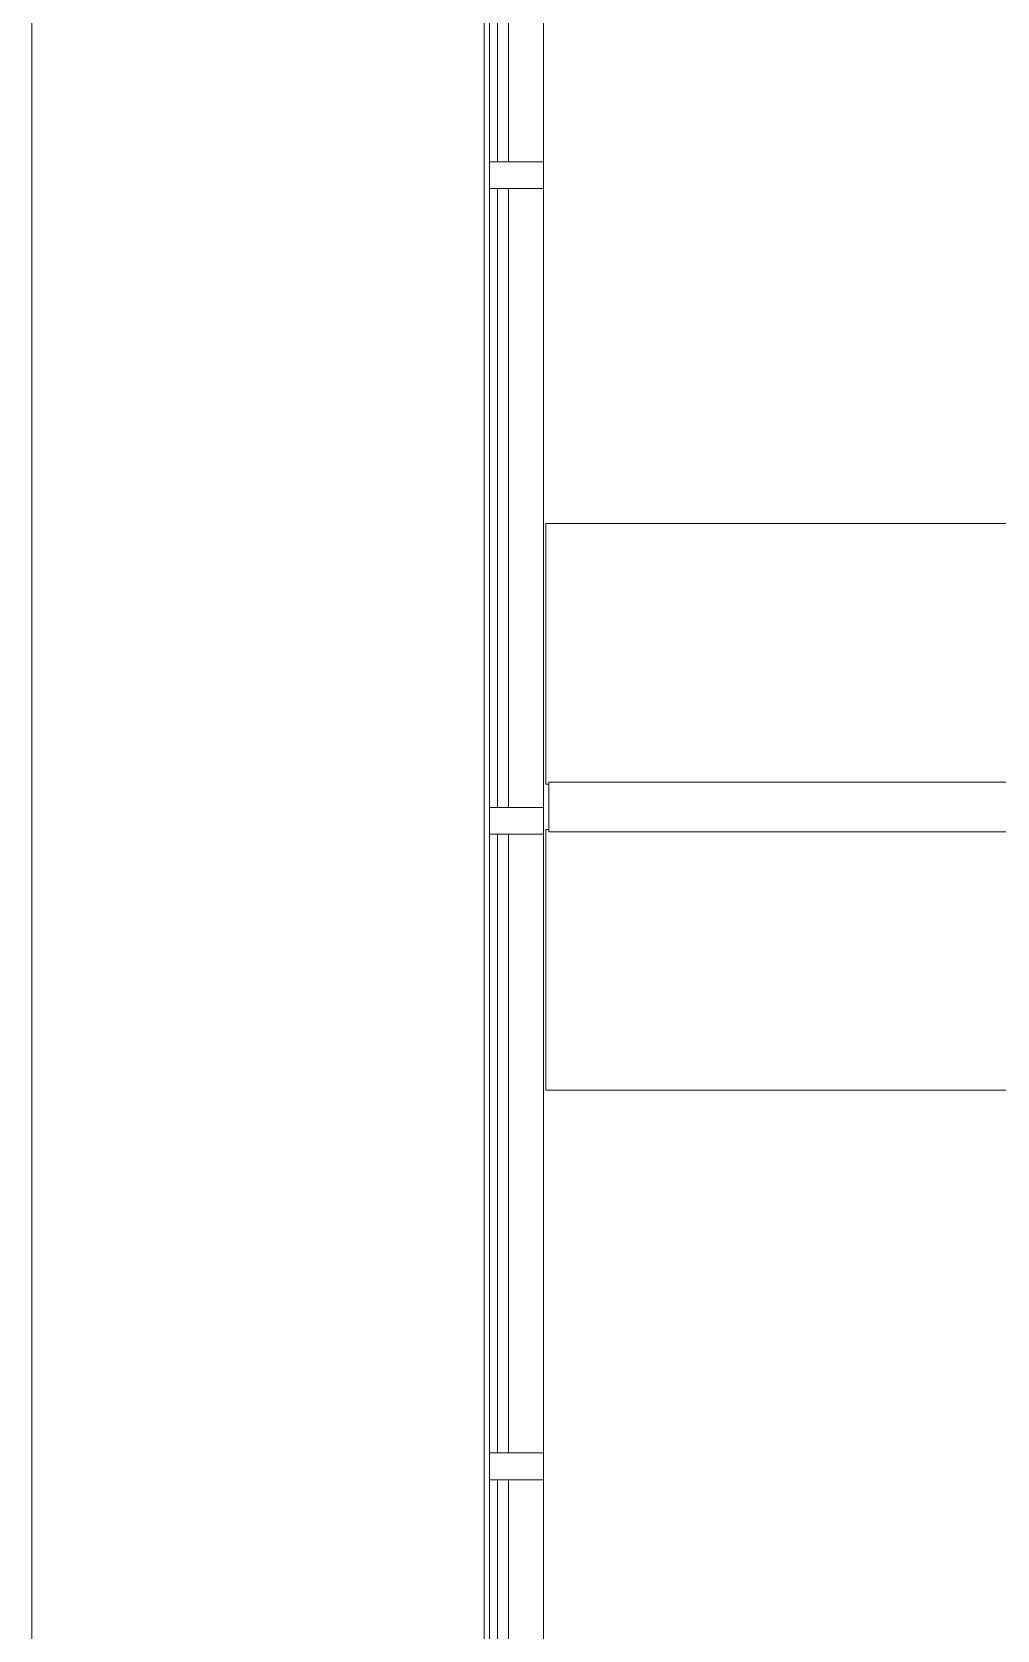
# Model space of a CAD drawing. Header units: inches. Extents: x -326 to 986, y -79 to 1436.
# Drawn here: x -272.6 to -183, y 271.3 to 419.8 of the extents above; entities that cross this region are included whole.
import ezdxf

# ---------------------------------------------------------------- set-up
doc = ezdxf.new("R2010")
doc.units = ezdxf.units.IN
doc.header["$MEASUREMENT"] = 0
for name, color, linetype, lineweight in [('A-GENM', 13, 'Continuous', 9), ('A-GLAZ-CURT', 52, 'Continuous', 9), ('A-GLAZ-CWMG', 51, 'Continuous', 9), ('A-WALL', 113, 'Continuous', 13), ('I-FURN', 30, 'Continuous', 9)]:
    doc.layers.add(name, color=color, linetype=linetype, lineweight=lineweight)

# ---------------------------------------------------------------- blocks, each defined once
blk = doc.blocks.new('System Panel - Glazed - Offset-8500634-Level XX  POWER _ SIGNAL NEW')
at = {"layer": 'A-GLAZ-CURT', "lineweight": 13}
for p, q in [((28.75, 1.75), (-28.75, 1.75)), ((-28.75, 1.75), (-28.75, 0.75)), ((28.75, 0.75), (28.75, 1.75)), ((-28.75, 0.75), (28.75, 0.75))]:
    blk.add_line(p, q, dxfattribs=at)
blk = doc.blocks.new('Rectangular Mullion - 2_5_ x 5_ rectangular-V7-Level XX  POWER _ SIGNAL NEW')
at = {"layer": 'A-GLAZ-CWMG'}
for p, q in [((496.64, -13.97), (554.14, -13.97)), ((496.64, -18.97), (554.14, -18.97))]:
    blk.add_line(p, q, dxfattribs=at)
blk = doc.blocks.new('Rectangular Mullion - 2_5_ x 5_ rectangular-8463284-Level XX  POWER _ SIGNAL NEW')
at = {"layer": 'A-GLAZ-CWMG', "lineweight": 20}
for p, q in [((-1.25, 2.5), (1.25, 2.5)), ((-1.25, -2.5), (-1.25, 2.5)), ((1.25, 2.5), (1.25, -2.5)), ((1.25, -2.5), (-1.25, -2.5))]:
    blk.add_line(p, q, dxfattribs=at)
blk = doc.blocks.new('Furniture 7 - Furniture 2-8662510-Level XX  POWER _ SIGNAL NEW')
at = {"layer": 'I-FURN'}
for p, q in [((-224.89, 345.72), (-224.89, 321.5)), ((-224.61, 345.72), (-224.89, 345.72)), ((-224.89, 345.72), (-224.61, 345.72)), ((-224.89, 321.5), (-224.89, 345.72)), ((-121.71, 329.72), (-121.71, 345.49)), ((-121.71, 345.49), (-121.71, 329.72)), ((-122.89, 272.56), (-122.89, 329.72)), ((-122.89, 329.72), (-121.71, 329.72)), ((-121.71, 329.72), (-122.89, 329.72)), ((-122.89, 329.72), (-122.89, 272.56)), ((-224.89, 321.5), (-152.89, 321.5)), ((-152.89, 321.5), (-224.89, 321.5)), ((-152.89, 321.5), (-152.89, 272.56)), ((-152.89, 272.56), (-152.89, 321.5)), ((-152.89, 272.56), (-122.89, 272.56)), ((-122.89, 272.56), (-152.89, 272.56))]:
    blk.add_line(p, q, dxfattribs=at)
blk = doc.blocks.new('Furniture 8 - Furniture 2-8662529-Level XX  POWER _ SIGNAL NEW')
at = {"layer": 'I-FURN'}
for p, q in [((-122.89, 423.08), (-152.89, 423.08)), ((-152.89, 423.08), (-152.89, 374.15)), ((-152.89, 374.15), (-152.89, 423.08)), ((-152.89, 423.08), (-122.89, 423.08)), ((-122.89, 365.93), (-122.89, 423.08)), ((-122.89, 423.08), (-122.89, 365.93)), ((-152.89, 374.15), (-224.89, 374.15)), ((-224.89, 374.15), (-224.89, 349.93)), ((-224.89, 349.93), (-224.89, 374.15)), ((-224.89, 374.15), (-152.89, 374.15)), ((-121.71, 365.93), (-122.89, 365.93)), ((-122.89, 365.93), (-121.71, 365.93)), ((-121.71, 350.12), (-121.71, 365.93)), ((-121.71, 365.93), (-121.71, 350.12)), ((-224.89, 349.93), (-224.61, 349.93)), ((-224.61, 349.93), (-224.89, 349.93))]:
    blk.add_line(p, q, dxfattribs=at)
blk = doc.blocks.new('Generic Models 1 - Generic Models 5-8667745-Level XX  POWER _ SIGNAL NEW')
at = {"layer": 'A-GENM'}
for p, q in [((2473.15, 797.5), (2473.15, -428.5)), ((2515.15, -386.5), (2515.15, 755.58))]:
    blk.add_line(p, q, dxfattribs=at)

msp = doc.modelspace()

# ---------------------------------------------------------------- linework, layer by layer
at = {"layer": 'A-WALL'}
for p, q in [((-83.48, 350.12), (-224.61, 350.12)), ((-224.61, 350.12), (-224.61, 345.49)), ((-224.61, 345.49), (-83.48, 345.49))]:
    msp.add_line(p, q, dxfattribs=at)

# ---------------------------------------------------------------- block references
at = {"layer": 'A-GENM'}
msp.add_blockref('Generic Models 1 - Generic Models 5-8667745-Level XX  POWER _ SIGNAL NEW', (-2745.76, 367.03), dxfattribs=at)
at = {"layer": 'A-GLAZ-CURT', "rotation": 89.99999999999993}
for p in [(-227.61, 436.53), (-227.61, 376.53), (-227.61, 316.53), (-227.61, 256.53)]:
    msp.add_blockref('System Panel - Glazed - Offset-8500634-Level XX  POWER _ SIGNAL NEW', p, dxfattribs=at)
at = {"layer": 'A-GLAZ-CWMG', "rotation": 270.0000000000001}
for p in [(-211.14, 961.92), (-211.14, 901.92), (-211.14, 841.92), (-211.14, 781.92)]:
    msp.add_blockref('Rectangular Mullion - 2_5_ x 5_ rectangular-V7-Level XX  POWER _ SIGNAL NEW', p, dxfattribs=at)
at = {"layer": 'A-GLAZ-CWMG', "extrusion": (0, 0, -1), "rotation": 90.00000000000007}
for p in [(227.61, 406.53), (227.61, 346.53), (227.61, 286.53)]:
    msp.add_blockref('Rectangular Mullion - 2_5_ x 5_ rectangular-8463284-Level XX  POWER _ SIGNAL NEW', p, dxfattribs=at)
at = {"layer": 'I-FURN'}
for name in ['Furniture 8 - Furniture 2-8662529-Level XX  POWER _ SIGNAL NEW', 'Furniture 7 - Furniture 2-8662510-Level XX  POWER _ SIGNAL NEW']:
    msp.add_blockref(name, (0, 0), dxfattribs=at)

doc.saveas('drawing.dxf')
